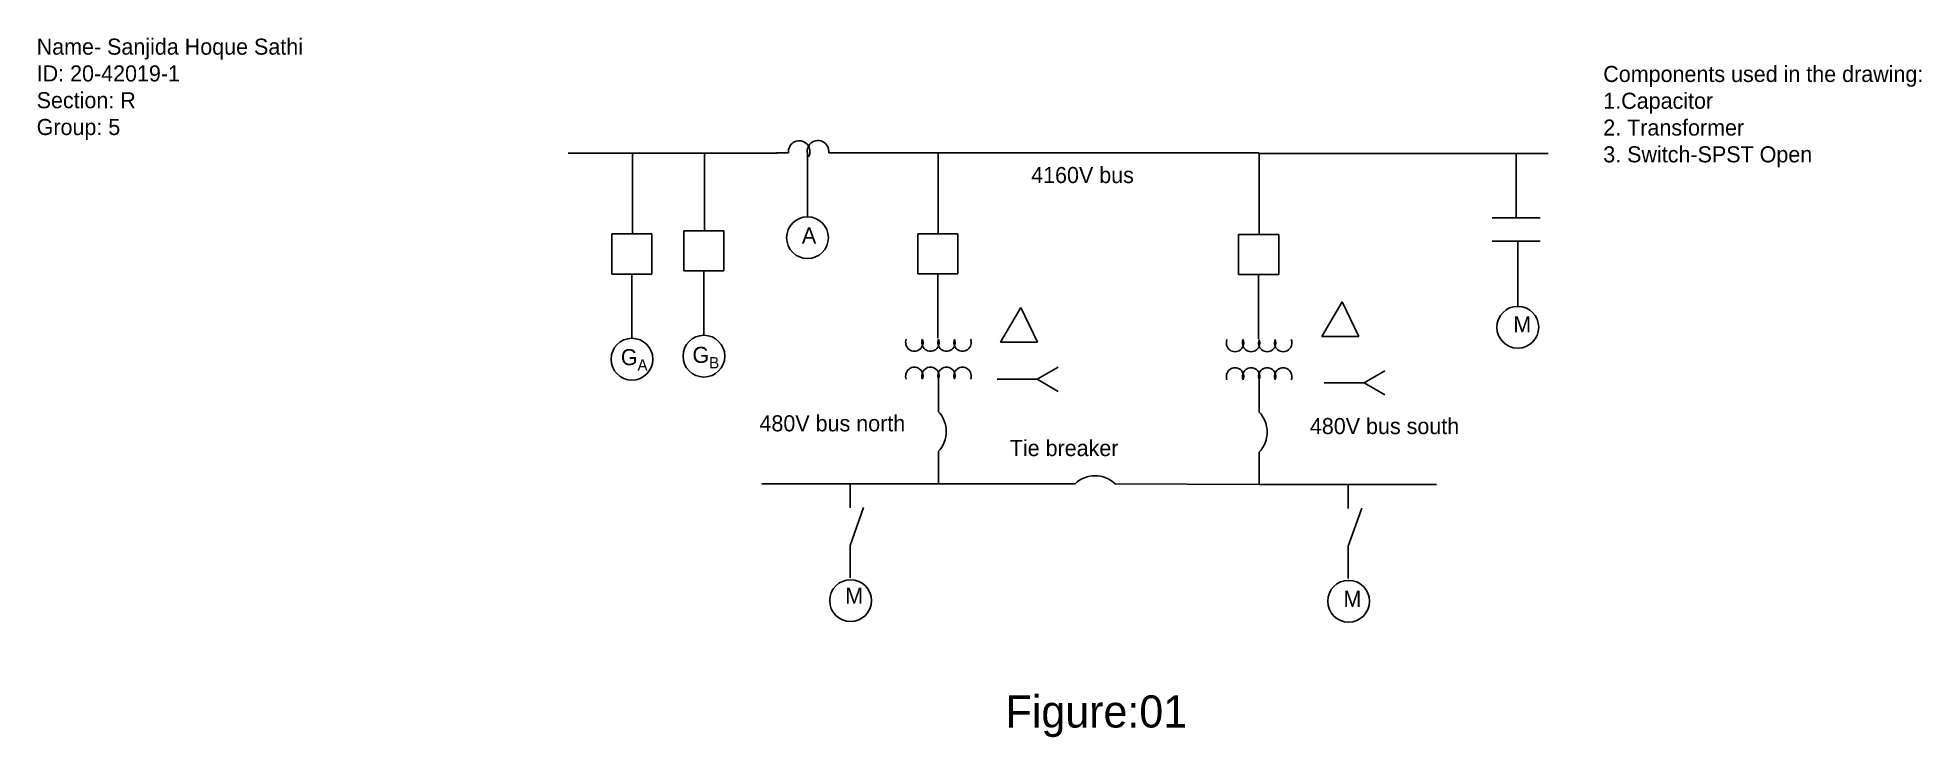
# Model space of a CAD drawing. Header units: inches. Extents: x 30 to 41.7, y 22.6 to 27.
import ezdxf

# ---------------------------------------------------------------- set-up
doc = ezdxf.new("R2010")
doc.units = ezdxf.units.IN
doc.header["$MEASUREMENT"] = 0

msp = doc.modelspace()

# ---------------------------------------------------------------- linework, layer by layer
for p, q in [((33.266, 26.245), (33.666, 26.245)), ((33.666, 26.245), (34.116, 26.245)), ((33.666, 26.245), (33.666, 25.745)), ((34.114, 26.245), (34.114, 25.763)), ((34.116, 26.245), (34.566, 26.245)), ((34.756, 26.248), (34.756, 25.848)), ((34.963, 26.246), (35.565, 26.246)), ((35.565, 26.246), (37.565, 26.246)), ((35.57, 26.245), (35.57, 25.745)), ((37.567, 26.242), (37.567, 25.742)), ((37.567, 26.242), (39.167, 26.242)), ((39.167, 26.242), (39.167, 25.842)), ((39.167, 26.242), (39.367, 26.242)), ((39.167, 25.842), (39.017, 25.842)), ((39.167, 25.842), (39.317, 25.842)), ((33.538, 25.742), (33.788, 25.742)), ((33.538, 25.492), (33.538, 25.742)), ((33.788, 25.742), (33.788, 25.492)), ((33.986, 25.761), (34.236, 25.761)), ((33.986, 25.511), (33.986, 25.761)), ((34.236, 25.761), (34.236, 25.511)), ((35.442, 25.743), (35.692, 25.743)), ((35.442, 25.493), (35.442, 25.743)), ((35.692, 25.743), (35.692, 25.493)), ((37.439, 25.739), (37.689, 25.739)), ((37.439, 25.489), (37.439, 25.739)), ((37.689, 25.739), (37.689, 25.489)), ((39.167, 25.697), (39.017, 25.697)), ((39.167, 25.697), (39.317, 25.697)), ((39.177, 25.691), (39.177, 25.291)), ((33.788, 25.492), (33.538, 25.492)), ((33.663, 25.492), (33.663, 25.092)), ((34.236, 25.511), (33.986, 25.511)), ((34.111, 25.511), (34.111, 25.111)), ((35.692, 25.493), (35.442, 25.493)), ((35.567, 25.493), (35.567, 25.093)), ((37.689, 25.489), (37.439, 25.489)), ((37.564, 25.489), (37.564, 25.089)), ((35.958, 25.068), (36.083, 25.284)), ((36.083, 25.284), (36.188, 25.068)), ((37.958, 25.103), (38.083, 25.32)), ((38.083, 25.32), (38.188, 25.103)), ((37.958, 25.103), (38.188, 25.103)), ((35.958, 25.068), (36.188, 25.068)), ((36.186, 24.837), (36.316, 24.912)), ((38.221, 24.815), (38.35, 24.89)), ((35.571, 24.837), (35.571, 24.637)), ((35.936, 24.837), (36.186, 24.837)), ((36.186, 24.837), (36.316, 24.762)), ((37.567, 24.833), (37.567, 24.633)), ((37.971, 24.815), (38.221, 24.815)), ((38.221, 24.815), (38.35, 24.74)), ((35.571, 24.387), (35.571, 24.187)), ((37.567, 24.383), (37.567, 24.183)), ((35.021, 24.187), (34.471, 24.187)), ((35.021, 24.187), (35.021, 24.037)), ((35.571, 24.187), (35.021, 24.187)), ((36.421, 24.187), (35.571, 24.187)), ((37.567, 24.183), (36.671, 24.187)), ((37.567, 24.183), (38.117, 24.183)), ((38.121, 24.183), (38.121, 24.033)), ((38.121, 24.183), (38.671, 24.183)), ((35.021, 23.802), (35.021, 23.602)), ((38.121, 23.798), (38.121, 23.598))]:
    msp.add_line(p, q)
at = {"color": 7}
for p, q in [((34.563, 26.246), (34.638, 26.246)), ((34.888, 26.246), (34.963, 26.246)), ((35.021, 23.802), (35.105, 24.039)), ((38.121, 23.798), (38.206, 24.036))]:
    msp.add_line(p, q, dxfattribs=at)
for centre in [(34.756, 25.718), (39.177, 25.161), (33.663, 24.962), (34.111, 24.981), (35.024, 23.46), (38.124, 23.456)]:
    msp.add_circle(centre, 0.13)
for centre, radius, start, end in [((34.704, 26.254), 0.0672, 330.2551, 187.125), ((34.821, 26.255), 0.0676, 351.8699, 210.75), ((35.421, 25.066), 0.0542, 157.3801, 22.6199), ((35.521, 25.066), 0.0542, 157.3801, 22.6199), ((35.621, 25.066), 0.0542, 157.3801, 22.6199), ((35.721, 25.066), 0.0542, 157.3801, 22.6199), ((37.417, 25.063), 0.0542, 157.3801, 22.6199), ((37.517, 25.063), 0.0542, 157.3801, 22.6199), ((37.617, 25.063), 0.0542, 157.3801, 22.6199), ((37.717, 25.063), 0.0542, 157.3801, 22.6199), ((35.421, 24.858), 0.0542, 337.3801, 202.6199), ((35.521, 24.858), 0.0542, 337.3801, 202.6199), ((35.621, 24.858), 0.0542, 337.3801, 202.6199), ((35.721, 24.858), 0.0542, 337.3801, 202.6199), ((37.417, 24.854), 0.0542, 337.3801, 202.6199), ((37.517, 24.854), 0.0542, 337.3801, 202.6199), ((37.617, 24.854), 0.0542, 337.3801, 202.6199), ((37.717, 24.854), 0.0542, 337.3801, 202.6199), ((35.439, 24.512), 0.181, 316.3972, 43.6028), ((37.436, 24.508), 0.181, 316.3972, 43.6028), ((36.546, 24.056), 0.181, 46.3972, 133.6028)]:
    msp.add_arc(centre, radius, start, end, dxfattribs=at)
for p in [(33.666, 25.745), (34.114, 25.763), (35.57, 25.745), (37.567, 25.742)]:
    msp.add_point(p)

# ---------------------------------------------------------------- texts
at = {"attachment_point": 1}
for s, insert, char_height, width in [('Name- Sanjida Hoque Sathi\\PID: 20-42019-1\\PSection: R\\PGroup: 5', (29.958, 26.957), 0.1, 2.93049), ('Components used in the drawing:\\P1.Capacitor \\P2. Transformer\\P3. Switch-SPST Open', (39.709, 26.787), 0.1, 3.72971), ('4160V bus', (36.148, 26.158), 0.1, 1.12133), ('A', (34.721, 25.782), 0.1, 0.13545), ('M', (39.149, 25.229), 0.1, 0.16329), ('\\A1;G{\\H0.7x;\\S^ A;}', (33.594, 25.025), 0.1, 0.1501), ('\\A1;G{\\H0.7x;\\S^ B;}', (34.04, 25.039), 0.1, 0.16843), ('480V bus north', (34.457, 24.613), 0.1, 0.95768), ('480V bus south', (37.883, 24.596), 0.1, 1.24862), ('Tie breaker', (36.015, 24.459), 0.1, 1.20013), ('M', (34.991, 23.54), 0.1, 0.16329), ('M', (38.092, 23.521), 0.1, 0.16329), ('Figure:01', (35.989, 22.87), 0.2, 5.23225)]:
    msp.add_mtext(s, dxfattribs=dict(at, insert=insert, char_height=char_height, width=width))

doc.saveas('drawing.dxf')
